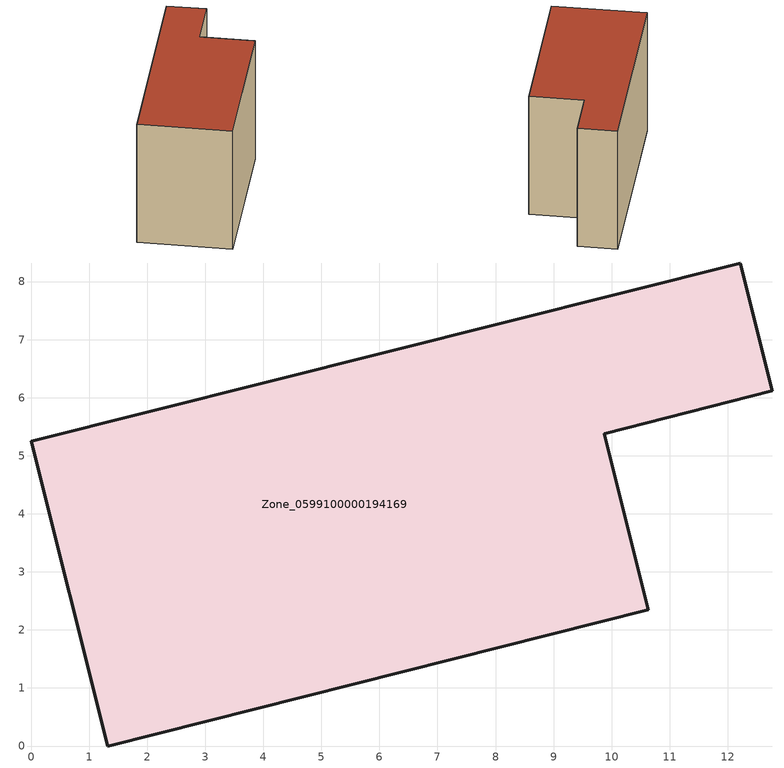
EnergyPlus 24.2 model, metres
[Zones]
Zone_0599100000194169
 floor ground (C_G): 0,5.25 12.22,8.32 12.77,6.12 9.87,5.38 10.63,2.35 1.32,0 z0
 wall outside (C_F): 1.32,0 10.63,2.35 9.87,5.38 12.77,6.12 12.22,8.32 0,5.25 1.32,0 z0:7.8
 roof outside (C_R): 12.22,8.32 0,5.25 1.32,0 10.63,2.35 9.87,5.38 12.77,6.12 z7.8
[BUILDING]
Pand.0599100000194169: North Axis=0; Terrain=City; Loads Convergence Tolerance Value=0.04; Temperature Convergence Tolerance Value=0.4; Solar Distribution=FullExterior; Maximum Number of Warmup Days=25; Minimum Number of Warmup Days=1
[Site:Location]
Rotterdam.The.Hague.AP_ZH_NLD Design_Conditions: Latitude=51.96; Longitude=4.45; Time Zone=1; Elevation=-4.5
[SITE:GROUNDTEMPERATURE:BUILDINGSURFACE]
18, 18, 18, 18, 18, 18, 18, 18, 18, 18, 18, 18
[MATERIAL] Thermal Absorptance=0.9; Solar Absorptance=0.7; Visible Absorptance=0.7
Name | Roughness | Thickness | Conductivity | Density | Specific Heat
G.TI.1975-1991 | MediumSmooth | 0.15 | 0.288461 | 540 | 1210
F.TI.1975-1991 | Rough | 0.3 | 0.230769 | 1920 | 840
R.TI.1975-1991 | MediumRough | 0.2 | 0.153846 | 1500 | 1000
[CONSTRUCTION]
C_G: G.TI.1975-1991
C_F: F.TI.1975-1991
C_R: R.TI.1975-1991
[ZONE]
Zone_0599100000194169: Type=1; Multiplier=1; Ceiling Height=Autocalculate; Volume=Autocalculate; Floor Area=autocalculate; Part of Total Floor Area=Yes
[ZONEINFILTRATION:DESIGNFLOWRATE]
Infil_Zone_0599100000194169: Zone or ZoneList or Space or SpaceList=Zone_0599100000194169; Schedule=AlwaysOn; Design Flow Rate Calculation Method=Flow/Area; Flow Rate per Floor Area=0.003; Constant Term Coefficient=1; Temperature Term Coefficient=0; Velocity Term Coefficient=0; Velocity Squared Term Coefficient=0
[HVACTEMPLATE:ZONE:IDEALLOADSAIRSYSTEM]
Zone_0599100000194169: Maximum Heating Supply Air Temperature=50; Minimum Cooling Supply Air Temperature=13; Maximum Heating Supply Air Humidity Ratio=0.0156; Minimum Cooling Supply Air Humidity Ratio=0.0077; Heating Limit=NoLimit; Cooling Limit=NoLimit; Dehumidification Control Type=ConstantSensibleHeatRatio; Cooling Sensible Heat Ratio=0.7; Dehumidification Setpoint=60; Humidification Control Type=None; Humidification Setpoint=30; Outdoor Air Method=None; Outdoor Air Flow Rate per Person=0.00944; Outdoor Air Flow Rate per Zone Floor Area=0; Outdoor Air Flow Rate per Zone=0; Demand Controlled Ventilation Type=None; Outdoor Air Economizer Type=NoEconomizer; Heat Recovery Type=None; Sensible Heat Recovery Effectiveness=0.7; Latent Heat Recovery Effectiveness=0.65
[ZONECONTROL:THERMOSTAT]
ThermostatControl_Zone_0599100000194169: Zone or ZoneList=Zone_0599100000194169; Control Type Schedule=DualSetpointControlType; Control 1=Thermostat_Zone_0599100000194169; Temperature Difference Between Cutout And Setpoint=0
[THERMOSTATSETPOINT:DUALSETPOINT]
Thermostat_Zone_0599100000194169: Heating Setpoint Temperature Schedule=HeatingSetpoint_Zone_0599100000194169; Cooling Setpoint Temperature Schedule=CoolingSetpoint_Zone_0599100000194169
[SCHEDULE:COMPACT]
HeatingSetpoint_Zone_0599100000194169: Through: 12/31, For: AllDays, Until: 24:00, 21
CoolingSetpoint_Zone_0599100000194169: Through: 12/31, For: AllDays, Until: 24:00, 24
DualSetpointControlType: Through: 12/31, For: AllDays, Until: 24:00, 4
AlwaysOn: Through: 12/31, For: AllDays, Until: 24:00, 1
